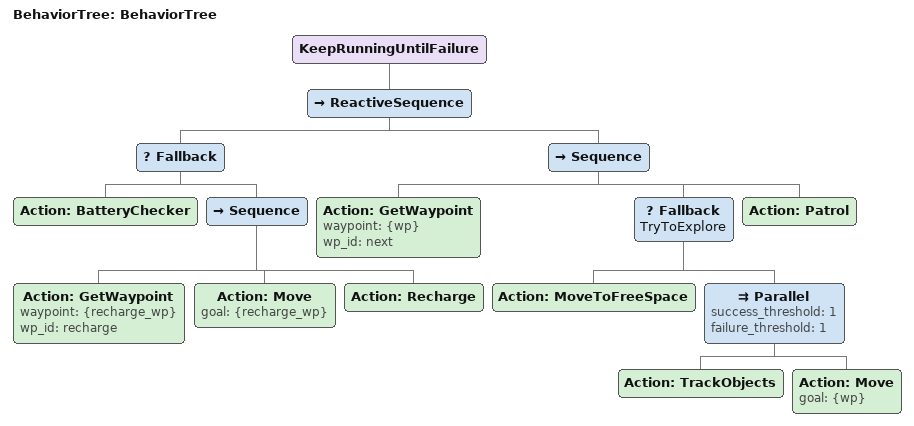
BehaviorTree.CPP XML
<?xml version="1.0"?>
<root main_tree_to_execute="BehaviorTree">
    <BehaviorTree ID="BehaviorTree">
        <KeepRunningUntilFailure>
            <ReactiveSequence>
                <Fallback>
                    <Action ID="BatteryChecker"/>
                    <Sequence>
                        <Action ID="GetWaypoint" waypoint="{recharge_wp}" wp_id="recharge"/>
                        <Action ID="Move" goal="{recharge_wp}"/>
                        <Action ID="Recharge"/>
                    </Sequence>
                </Fallback>
                <Sequence>
                    <Action ID="GetWaypoint" waypoint="{wp}" wp_id="next"/>

       <!--fallback that includes MoveToFreeSpace HEREEEEEEE -->
                    <Fallback name="TryToExplore">
                        <Action ID="MoveToFreeSpace"/>
                        <Parallel success_threshold="1" failure_threshold="1">
                            <Action ID="TrackObjects"/>
                            <Action ID="Move" goal="{wp}"/>
                        </Parallel>
                    </Fallback>

                    <Action ID="Patrol"/>
                </Sequence>
            </ReactiveSequence>
        </KeepRunningUntilFailure>
    </BehaviorTree>
</root>
